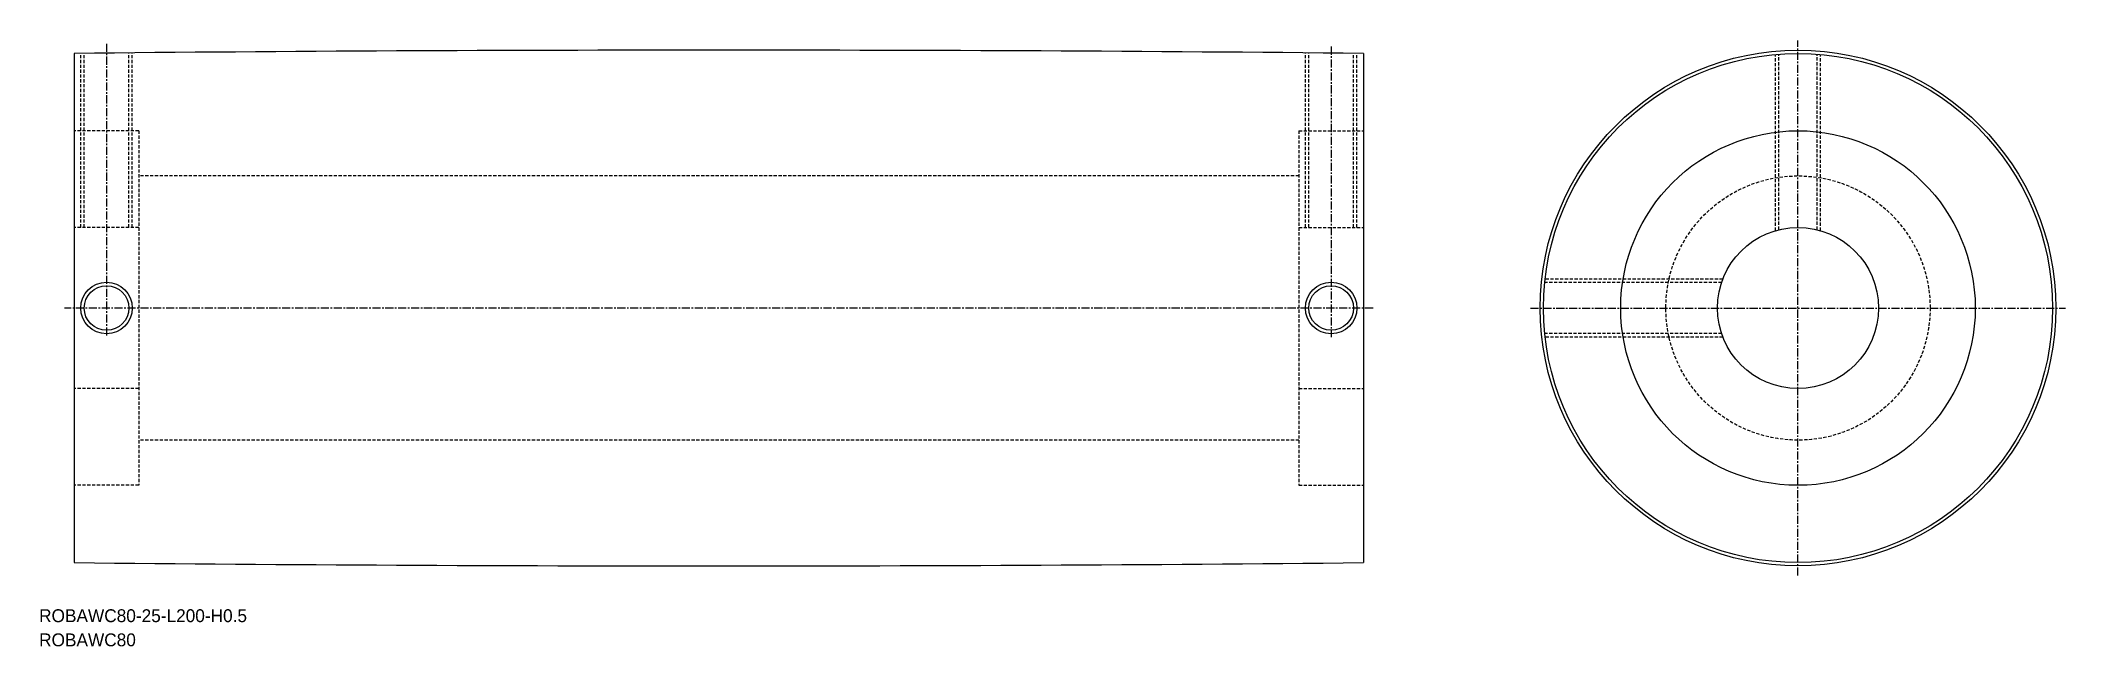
# Model space of a CAD drawing. Extents: x 232 to 546, y -27 to 67.
import ezdxf

# ---------------------------------------------------------------- set-up
doc = ezdxf.new("R2010")
doc.units = 0
doc.header["$PDMODE"] = 1
doc.linetypes.add('CENTER', pattern=[2, 1.25, -0.25, 0.25, -0.25])
doc.linetypes.add('DASHED', pattern=[0.75, 0.5, -0.25])
doc.layers.get('0').update_dxf_attribs({"linetype": 'CONTINUOUS'})
doc.layers.add('CENTER', color=1, linetype='CENTER')

msp = doc.modelspace()

# ---------------------------------------------------------------- linework, layer by layer
at = {"color": 7, "linetype": 'CONTINUOUS'}
for p, q in [((237.21, 65.35), (237.21, -13.65)), ((437.21, 65.35), (437.21, -13.65))]:
    msp.add_line(p, q, dxfattribs=at)
at = {"color": 3, "linetype": 'DASHED'}
for p, q in [((238.21, 38.35), (238.21, 65.36)), ((238.75, 38.35), (238.75, 65.37)), ((245.66, 38.35), (245.66, 65.43)), ((246.21, 38.35), (246.21, 65.44)), ((428.21, 38.35), (428.21, 65.44)), ((428.75, 38.35), (428.75, 65.43)), ((435.66, 38.35), (435.66, 65.37)), ((436.21, 38.35), (436.21, 65.36)), ((501.14, 37.85), (501.14, 65.2)), ((501.68, 38), (501.68, 65.24)), ((507.6, 38), (507.6, 65.24)), ((508.14, 37.85), (508.14, 65.2)), ((247.21, 53.35), (237.21, 53.35)), ((247.21, 53.35), (247.21, -1.65)), ((427.21, 53.35), (427.21, -1.65)), ((427.21, 53.35), (437.21, 53.35)), ((427.21, 46.35), (247.21, 46.35)), ((247.21, 38.35), (237.21, 38.35)), ((427.21, 38.35), (437.21, 38.35)), ((492.79, 29.81), (465.35, 29.81)), ((492.98, 30.35), (465.4, 30.35)), ((492.79, 21.89), (465.35, 21.89)), ((492.98, 21.35), (465.4, 21.35)), ((247.21, 13.35), (237.21, 13.35)), ((427.21, 13.35), (437.21, 13.35)), ((427.21, 5.35), (247.21, 5.35)), ((247.21, -1.65), (237.21, -1.65)), ((427.21, -1.65), (437.21, -1.65))]:
    msp.add_line(p, q, dxfattribs=at)
at = {"color": 7, "linetype": 'CONTINUOUS'}
for centre, radius in [((504.64, 25.85), 40), ((504.64, 25.85), 39.5), ((504.64, 25.85), 27.5), ((504.64, 25.85), 12.5), ((242.21, 25.85), 3.46), ((432.21, 25.85), 3.46)]:
    msp.add_circle(centre, radius, dxfattribs=at)
at = {"color": 3, "linetype": 'DASHED'}
msp.add_circle((504.64, 25.85), 20.5, dxfattribs=at)
at = {"color": 3, "linetype": 'CONTINUOUS'}
for centre in [(242.21, 25.85), (432.21, 25.85)]:
    msp.add_circle(centre, 4, dxfattribs=at)
at = {"color": 7, "linetype": 'CONTINUOUS'}
for centre, start, end in [((337.21, -9934.4), 89.427047, 90.572953), ((337.21, 9986.1), 269.427047, 270.572953)]:
    msp.add_arc(centre, 10000.25, start, end, dxfattribs=at)
for p in [(247.21, 41.85), (237.21, 38.35), (247.21, 38.35), (237.21, 13.35), (247.21, 13.35), (247.21, 9.85), (247.21, 9.85)]:
    msp.add_point(p, dxfattribs=at)
at = {"layer": 'CENTER', "color": 1, "linetype": 'CENTER'}
for p, q in [((242.21, 66.85), (242.21, 21.35)), ((432.21, 66.4), (432.21, 21.35)), ((504.64, -15.65), (504.64, 67.35)), ((438.71, 25.85), (235.71, 25.85)), ((463.14, 25.85), (546.14, 25.85))]:
    msp.add_line(p, q, dxfattribs=at)

# ---------------------------------------------------------------- texts
at = {"color": 7, "linetype": 'CONTINUOUS'}
for s, p in [('ROBAWC80-25-L200-H0.5', (231.75, -22.88)), ('ROBAWC80', (231.75, -26.63))]:
    msp.add_text(s, height=2, dxfattribs=at).set_placement(p)

doc.saveas('drawing.dxf')
